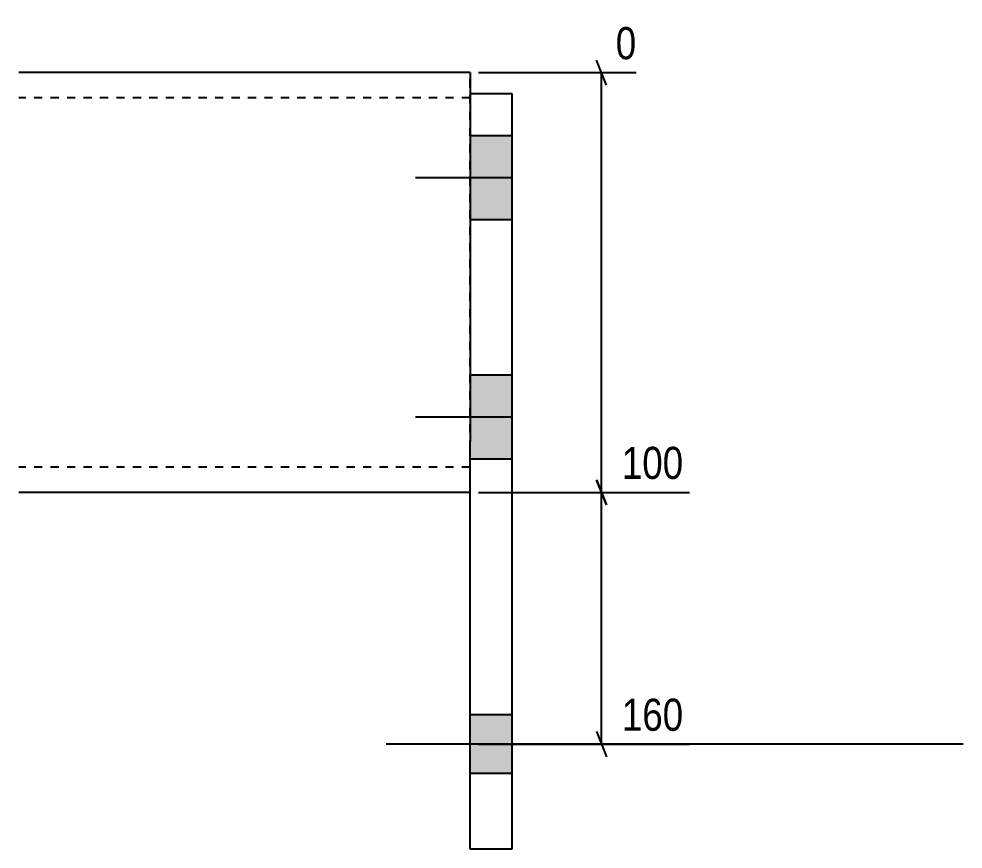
# Model space of a CAD drawing. Header units: millimetres. Extents: x 27 to 35527, y 5 to 1150.
# Drawn here: x 24442.1 to 24667.1, y 4.8 to 202.6 of the extents above; entities that cross this region are included whole.
import ezdxf

# ---------------------------------------------------------------- set-up
doc = ezdxf.new("R2010")
doc.units = ezdxf.units.MM
doc.linetypes.add('DXK_LINE_DOT2', pattern=[3.9198, 1.9599, -1.9599])
doc.layers.add('MÅLSÆTNING', color=7, linetype='Continuous')
doc.layers.add('STÅL', color=7, linetype='Continuous')
doc.styles.add('Arial Narrow', font='ARIALN.TTF', dxfattribs={"height": 0.2})

msp = doc.modelspace()

# ---------------------------------------------------------------- hatches: boundary and pattern name
at = {"layer": 'STÅL', "linetype": 'Continuous'}
for points in [[(24549.61, 174.8), (24549.61, 154.8), (24559.61, 154.8), (24559.61, 174.8)], [(24549.61, 117.8), (24549.61, 97.8), (24559.61, 97.8), (24559.61, 117.8)], [(24559.61, 22.8), (24559.61, 36.8), (24549.61, 36.8), (24549.61, 22.8)], [(24559.61, 22.8), (24559.61, 36.8), (24549.61, 36.8), (24549.61, 22.8)]]:
    msp.add_hatch(color=96, dxfattribs=at).paths.add_polyline_path(points)

# ---------------------------------------------------------------- linework, layer by layer
at = {"layer": 'MÅLSÆTNING', "color": 7, "linetype": 'Continuous'}
for p, q in [((24582.14, 186.8), (24579.74, 192.8)), ((24551.61, 189.8), (24589.22, 189.8)), ((24580.94, 89.8), (24580.94, 189.8)), ((24579.74, 92.8), (24582.14, 86.8)), ((24582.14, 86.8), (24579.74, 92.8)), ((24551.61, 89.8), (24601.88, 89.8)), ((24551.61, 89.8), (24601.88, 89.8)), ((24580.94, 29.8), (24580.94, 89.8)), ((24579.74, 32.8), (24582.14, 26.8)), ((24551.61, 29.8), (24601.88, 29.8))]:
    msp.add_line(p, q, dxfattribs=at)
at = {"layer": 'STÅL', "color": 2, "linetype": 'Continuous'}
for p, q in [((24549.61, 189.8), (24442.11, 189.8)), ((24549.61, 189.8), (24549.61, 188.89)), ((24549.61, 188.89), (24549.61, 177.8)), ((24549.61, 184.8), (24559.61, 184.8)), ((24559.61, 184.8), (24559.61, 4.8)), ((24549.61, 177.8), (24549.61, 101.8)), ((24549.61, 92.32), (24549.61, 101.8)), ((24549.61, 4.8), (24549.61, 92.32)), ((24549.61, 89.8), (24442.11, 89.8)), ((24559.61, 4.8), (24549.61, 4.8))]:
    msp.add_line(p, q, dxfattribs=at)
at = {"layer": 'STÅL', "color": 7, "linetype": 'DXK_LINE_DOT2'}
for p, q in [((24549.61, 186.29), (24549.61, 189.8)), ((24549.61, 92.32), (24549.61, 184.8)), ((24549.61, 183.8), (24442.11, 183.8)), ((24549.61, 95.8), (24442.11, 95.8)), ((24549.61, 90.71), (24549.61, 92.32)), ((24549.61, 89.8), (24549.61, 90.71))]:
    msp.add_line(p, q, dxfattribs=at)
at = {"layer": 'STÅL', "color": 96, "linetype": 'Continuous'}
for p, q in [((24549.61, 174.8), (24559.61, 174.8)), ((24536.61, 164.8), (24559.61, 164.8)), ((24549.61, 154.8), (24559.61, 154.8)), ((24549.61, 117.8), (24559.61, 117.8)), ((24536.61, 107.8), (24559.61, 107.8)), ((24549.61, 97.8), (24559.61, 97.8)), ((24559.61, 36.8), (24549.61, 36.8)), ((24559.61, 36.8), (24549.61, 36.8)), ((24667.11, 29.8), (24529.61, 29.8)), ((24667.11, 29.8), (24529.61, 29.8)), ((24559.61, 22.8), (24549.61, 22.8)), ((24559.61, 22.8), (24549.61, 22.8))]:
    msp.add_line(p, q, dxfattribs=at)

# ---------------------------------------------------------------- wipeouts: each hides what was drawn before it
at = {"color": 0, "linetype": 'Continuous'}
for points in [[(24602.02, 91.4), (24602.02, 102.6), (24584.2, 102.6), (24584.2, 91.4)], [(24602.02, 31.4), (24602.02, 42.6), (24584.2, 42.6), (24584.2, 31.4)]]:
    msp.add_wipeout(points, dxfattribs=at).dxf.layer = 'MÅLSÆTNING'

# ---------------------------------------------------------------- next in the draw order: texts
at = {"layer": 'MÅLSÆTNING', "color": 3, "linetype": 'Continuous', "style": 'Arial Narrow'}
for s, p in [('100', (24585.8, 93)), ('160', (24585.8, 33))]:
    msp.add_text(s, height=7.635, dxfattribs=at).set_placement(p)

# ---------------------------------------------------------------- next in the draw order: wipeouts: each hides what was drawn before it
at = {"color": 0, "linetype": 'Continuous'}
msp.add_wipeout([(24590.82, 191.4), (24590.82, 202.6), (24582.74, 202.6), (24582.74, 191.4)], dxfattribs=at).dxf.layer = 'MÅLSÆTNING'

# ---------------------------------------------------------------- next in the draw order: texts
at = {"layer": 'MÅLSÆTNING', "color": 3, "linetype": 'Continuous', "style": 'Arial Narrow'}
msp.add_text('0', height=7.64, dxfattribs=at).set_placement((24584.34, 193))

doc.saveas('drawing.dxf')
